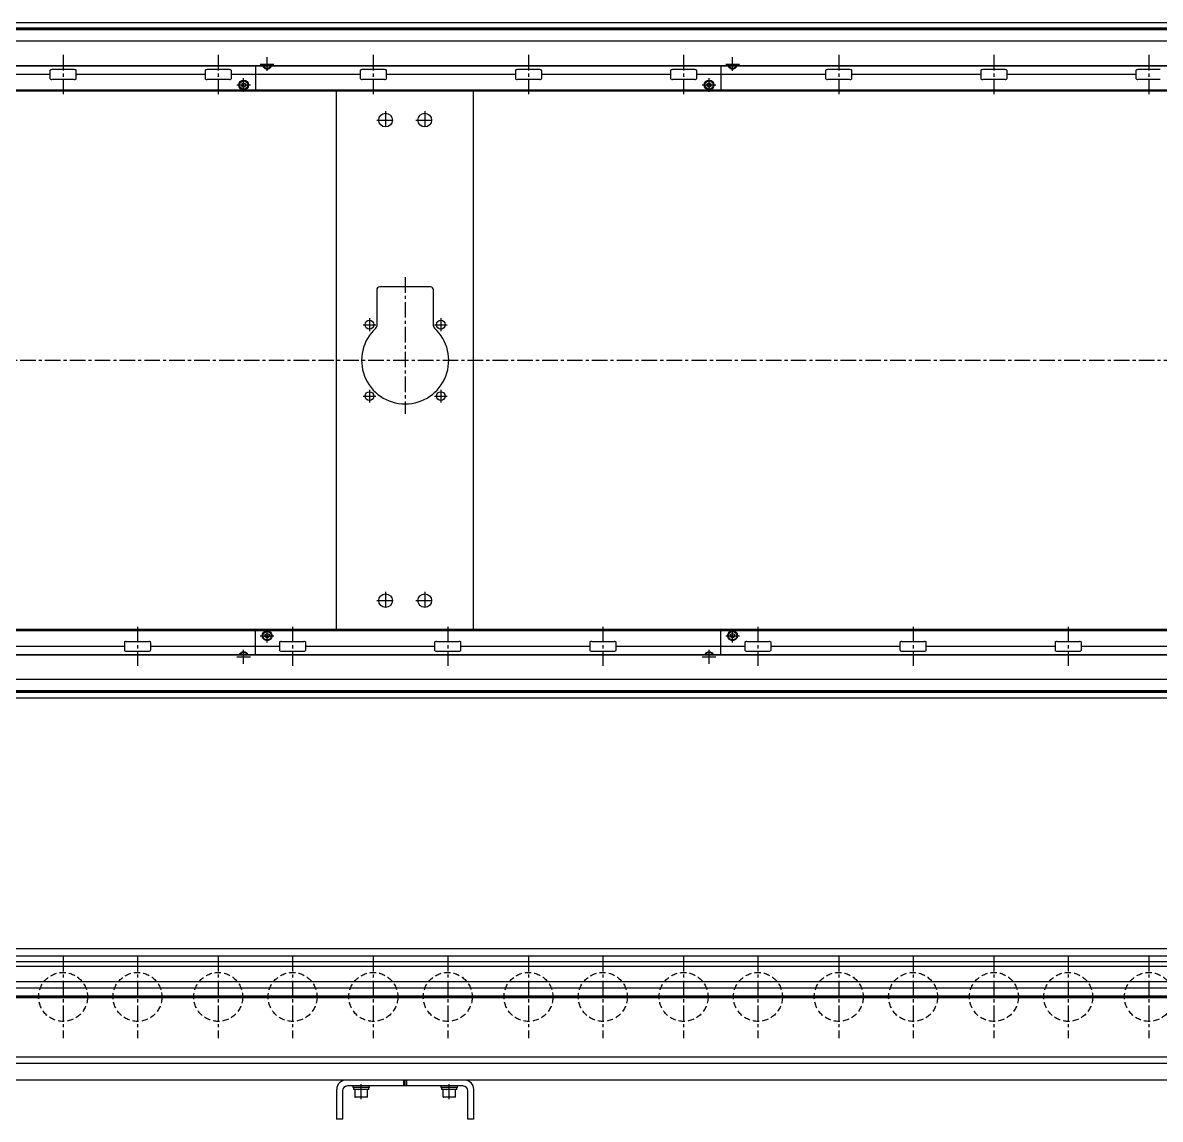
# Model space of a CAD drawing. Extents: x -10 to 4650, y -8 to 1201.
# Drawn here: x 1163 to 2326, y 28 to 1148 of the extents above; entities that cross this region are included whole.
import ezdxf

# ---------------------------------------------------------------- set-up
doc = ezdxf.new("R2010")
doc.units = 0
doc.header["$LTSCALE"] = 0.5
doc.linetypes.add('CENTER', pattern=[50.8, 31.75, -6.35, 6.35, -6.35])
doc.linetypes.add('DASHED', pattern=[19.05, 12.7, -6.35])
for name, color, linetype in [('MSM_CENTER', 1, 'CENTER'), ('MSM_CONTINUOUS', 7, 'CONTINUOUS'), ('MSM_DASHED', 4, 'DASHED')]:
    doc.layers.add(name, color=color, linetype=linetype)

msp = doc.modelspace()

# ---------------------------------------------------------------- linework, layer by layer
at = {"layer": 'MSM_CENTER'}
for p, q in [((1204.7, 1115.5), (1204.7, 1075.5)), ((1363.2, 1115.5), (1363.2, 1075.5)), ((1406.2, 1106.2), (1420.2, 1106.2)), ((1413.2, 1099.2), (1413.2, 1113.3)), ((1521.7, 1115.5), (1521.7, 1075.5)), ((1680.2, 1115.5), (1680.2, 1075.5)), ((1838.7, 1115.5), (1838.7, 1075.5)), ((1881.7, 1106.2), (1895.7, 1106.2)), ((1888.7, 1099.2), (1888.7, 1113.3)), ((1997.2, 1115.5), (1997.2, 1075.5)), ((2155.8, 1115.5), (2155.8, 1075.5)), ((2314.2, 1115.5), (2314.2, 1075.5)), ((1382.2, 1084.8), (1396.2, 1084.8)), ((1389.2, 1077.7), (1389.2, 1091.8)), ((1857.7, 1084.8), (1871.8, 1084.8)), ((1864.8, 1077.7), (1864.8, 1091.8)), ((1534.2, 1057.9), (1534.2, 1039.9)), ((1574.2, 1057.9), (1574.2, 1039.9)), ((1525.2, 1048.9), (1543.2, 1048.9)), ((1565.2, 1048.9), (1583.2, 1048.9)), ((1554.2, 888.4), (1554.2, 748.9)), ((1511.2, 839.9), (1524.2, 839.9)), ((1517.7, 846.4), (1517.7, 833.4)), ((1584.2, 839.9), (1597.2, 839.9)), ((1590.7, 846.4), (1590.7, 833.4)), ((3792.9, 803.4), (359.7, 803.4)), ((1517.7, 773.4), (1517.7, 760.4)), ((1590.7, 773.4), (1590.7, 760.4)), ((1511.2, 766.9), (1524.2, 766.9)), ((1584.2, 766.9), (1597.2, 766.9)), ((1525.2, 557.9), (1543.2, 557.9)), ((1534.2, 566.9), (1534.2, 548.9)), ((1565.2, 557.9), (1583.2, 557.9)), ((1574.2, 566.9), (1574.2, 548.9)), ((1280.7, 531.3), (1280.7, 491.3)), ((1413.2, 515), (1413.2, 529.1)), ((1439.2, 531.3), (1439.2, 491.3)), ((1597.7, 531.3), (1597.7, 491.3)), ((1756.2, 531.3), (1756.2, 491.3)), ((1888.7, 515), (1888.7, 529.1)), ((1914.7, 531.3), (1914.7, 491.3)), ((2073.2, 531.3), (2073.2, 491.3)), ((2231.7, 531.3), (2231.7, 491.3)), ((1406.2, 522), (1420.2, 522)), ((1881.7, 522), (1895.7, 522)), ((1382.2, 500.5), (1396.2, 500.5)), ((1389.2, 493.5), (1389.2, 507.6)), ((1857.7, 500.5), (1871.8, 500.5)), ((1864.8, 493.5), (1864.8, 507.6)), ((1204.7, 195), (1204.7, 111)), ((1280.7, 195), (1280.7, 111)), ((1363.2, 195), (1363.2, 111)), ((1439.2, 195), (1439.2, 111)), ((1521.7, 195), (1521.7, 111)), ((1597.7, 195), (1597.7, 111)), ((1680.2, 195), (1680.2, 111)), ((1756.2, 195), (1756.2, 111)), ((1838.7, 195), (1838.7, 111)), ((1914.7, 195), (1914.7, 111)), ((1997.2, 195), (1997.2, 111)), ((2073.2, 195), (2073.2, 111)), ((2155.8, 195), (2155.8, 111)), ((2231.7, 195), (2231.7, 111)), ((2314.2, 195), (2314.2, 111)), ((367.2, 153), (3783.3, 153)), ((1509.3, 48.4), (1509.3, 64)), ((1599.3, 48.4), (1599.3, 64))]:
    msp.add_line(p, q, dxfattribs=at)
at = {"layer": 'MSM_CONTINUOUS'}
for p, q in [((3782.8, 1148.4), (370.6, 1148.4)), ((3781.2, 1148.3), (372.2, 1148.3)), ((3756.6, 1142.9), (396.9, 1142.9)), ((3756.6, 1141.2), (396.9, 1141.2)), ((3756.5, 1142), (397, 1142)), ((3781.2, 1129.5), (372.2, 1129.5)), ((3781.2, 1104.1), (372.2, 1104.1)), ((3781.2, 1104.5), (422.2, 1104.5)), ((1401.2, 1104.1), (1401.2, 1079.4)), ((1413.2, 1103.9), (1412.9, 1104.1)), ((1413.6, 1104.1), (1413.2, 1103.9)), ((1876.7, 1104.1), (1876.7, 1079.4)), ((1888.7, 1103.9), (1888.4, 1104.1)), ((1889.1, 1104.1), (1888.7, 1103.9)), ((1191.3, 1095.5), (1059.7, 1095.5)), ((1191.3, 1099.5), (1191.3, 1091.5)), ((1216.2, 1100.5), (1193.3, 1100.5)), ((1218.2, 1091.5), (1218.2, 1099.5)), ((1349.8, 1095.5), (1218.2, 1095.5)), ((1349.8, 1099.5), (1349.8, 1091.5)), ((1374.7, 1100.5), (1351.8, 1100.5)), ((1376.7, 1091.5), (1376.7, 1099.5)), ((1508.3, 1095.5), (1376.7, 1095.5)), ((1508.3, 1099.5), (1508.3, 1091.5)), ((1533.2, 1100.5), (1510.3, 1100.5)), ((1535.2, 1091.5), (1535.2, 1099.5)), ((1666.8, 1095.5), (1535.2, 1095.5)), ((1666.8, 1099.5), (1666.8, 1091.5)), ((1691.7, 1100.5), (1668.8, 1100.5)), ((1693.7, 1091.5), (1693.7, 1099.5)), ((1825.3, 1095.5), (1693.7, 1095.5)), ((1825.3, 1099.5), (1825.3, 1091.5)), ((1850.2, 1100.5), (1827.3, 1100.5)), ((1852.2, 1091.5), (1852.2, 1099.5)), ((1983.8, 1095.5), (1852.2, 1095.5)), ((1983.8, 1099.5), (1983.8, 1091.5)), ((2008.7, 1100.5), (1985.8, 1100.5)), ((2010.7, 1091.5), (2010.7, 1099.5)), ((2142.3, 1095.5), (2010.7, 1095.5)), ((2142.3, 1099.5), (2142.3, 1091.5)), ((2167.2, 1100.5), (2144.3, 1100.5)), ((2169.2, 1091.5), (2169.2, 1099.5)), ((2300.8, 1095.5), (2169.2, 1095.5)), ((2300.8, 1099.5), (2300.8, 1091.5)), ((2325.7, 1100.5), (2302.8, 1100.5)), ((1216.2, 1090.5), (1193.3, 1090.5)), ((1374.7, 1090.5), (1351.8, 1090.5)), ((1387.2, 1085.9), (1389.2, 1087.1)), ((1387.2, 1083.6), (1387.2, 1085.9)), ((1389.2, 1082.4), (1387.2, 1083.6)), ((1389.2, 1087.1), (1391.2, 1085.9)), ((1391.2, 1083.6), (1389.2, 1082.4)), ((1391.2, 1085.9), (1391.2, 1083.6)), ((1533.2, 1090.5), (1510.3, 1090.5)), ((1691.7, 1090.5), (1668.8, 1090.5)), ((1850.2, 1090.5), (1827.3, 1090.5)), ((1862.7, 1085.9), (1864.8, 1087.1)), ((1862.7, 1083.6), (1862.7, 1085.9)), ((1864.8, 1082.4), (1862.7, 1083.6)), ((1864.8, 1087.1), (1866.7, 1085.9)), ((1866.7, 1083.6), (1864.8, 1082.4)), ((1866.7, 1085.9), (1866.7, 1083.6)), ((2008.7, 1090.5), (1985.8, 1090.5)), ((2167.2, 1090.5), (2144.3, 1090.5)), ((2325.7, 1090.5), (2302.8, 1090.5)), ((3778.8, 1079.4), (450.2, 1079.4)), ((3782.8, 1078.4), (450.2, 1078.4)), ((1484.2, 528.4), (1484.2, 1078.4)), ((1624.2, 528.4), (1624.2, 1078.4)), ((1525.2, 875.4), (1525.2, 838.5)), ((1580.2, 878.4), (1528.2, 878.4)), ((1583.2, 838.5), (1583.2, 875.4)), ((3782.8, 528.4), (450.2, 528.4)), ((450.2, 527.4), (3778.8, 527.4)), ((1401.2, 502.6), (1401.2, 527.4)), ((1411.2, 523.2), (1413.2, 524.4)), ((1411.2, 520.9), (1411.2, 523.2)), ((1413.2, 524.4), (1415.2, 523.2)), ((1415.2, 523.2), (1415.2, 520.9)), ((1876.7, 502.6), (1876.7, 527.4)), ((1886.7, 523.2), (1888.7, 524.4)), ((1886.7, 520.9), (1886.7, 523.2)), ((1888.7, 524.4), (1890.7, 523.2)), ((1890.7, 523.2), (1890.7, 520.9)), ((1267.3, 515.3), (1267.3, 507.3)), ((1269.3, 516.3), (1292.2, 516.3)), ((1294.2, 507.3), (1294.2, 515.3)), ((1413.2, 519.7), (1411.2, 520.9)), ((1415.2, 520.9), (1413.2, 519.7)), ((1425.8, 515.3), (1425.8, 507.3)), ((1427.8, 516.3), (1450.7, 516.3)), ((1452.7, 507.3), (1452.7, 515.3)), ((1584.3, 515.3), (1584.3, 507.3)), ((1586.3, 516.3), (1609.2, 516.3)), ((1611.2, 507.3), (1611.2, 515.3)), ((1742.8, 515.3), (1742.8, 507.3)), ((1744.8, 516.3), (1767.7, 516.3)), ((1769.7, 507.3), (1769.7, 515.3)), ((1888.7, 519.7), (1886.7, 520.9)), ((1890.7, 520.9), (1888.7, 519.7)), ((1901.3, 515.3), (1901.3, 507.3)), ((1903.3, 516.3), (1926.2, 516.3)), ((1928.2, 507.3), (1928.2, 515.3)), ((2059.8, 515.3), (2059.8, 507.3)), ((2061.8, 516.3), (2084.7, 516.3)), ((2086.7, 507.3), (2086.7, 515.3)), ((2218.3, 515.3), (2218.3, 507.3)), ((2220.3, 516.3), (2243.2, 516.3)), ((2245.2, 507.3), (2245.2, 515.3)), ((3781.2, 502.6), (372.2, 502.6)), ((3781.2, 502.2), (422.2, 502.2)), ((1135.7, 511.3), (1267.3, 511.3)), ((1269.3, 506.3), (1292.2, 506.3)), ((1294.2, 511.3), (1425.8, 511.3)), ((1388.9, 502.6), (1389.2, 502.9)), ((1389.2, 502.9), (1389.6, 502.6)), ((1427.8, 506.3), (1450.7, 506.3)), ((1452.7, 511.3), (1584.3, 511.3)), ((1586.3, 506.3), (1609.2, 506.3)), ((1611.2, 511.3), (1742.8, 511.3)), ((1744.8, 506.3), (1767.7, 506.3)), ((1769.7, 511.3), (1901.3, 511.3)), ((1864.4, 502.6), (1864.8, 502.9)), ((1864.8, 502.9), (1865.1, 502.6)), ((1903.3, 506.3), (1926.2, 506.3)), ((1928.2, 511.3), (2059.8, 511.3)), ((2061.8, 506.3), (2084.7, 506.3)), ((2086.7, 511.3), (2218.3, 511.3)), ((2220.3, 506.3), (2243.2, 506.3)), ((2245.2, 511.3), (2376.8, 511.3)), ((3781.2, 477.2), (372.2, 477.2)), ((3756.6, 465.6), (396.9, 465.6)), ((3782.8, 458.4), (370.6, 458.4)), ((3781.2, 458.4), (372.2, 458.4)), ((3756.6, 463.9), (396.9, 463.9)), ((3756.5, 464.7), (397, 464.7)), ((3781.2, 202), (372.2, 202)), ((3781.2, 194.6), (674.4, 194.6)), ((3665.2, 189), (676.6, 189)), ((3665.2, 184), (678.6, 184)), ((3565.2, 168.3), (667.2, 168.3)), ((3565.2, 161.8), (682.2, 161.8)), ((3565.2, 153.9), (682.2, 153.9)), ((3565.2, 153), (682.2, 153)), ((3565.2, 152.1), (682.2, 152.1)), ((3565.2, 84.8), (679.7, 84.8)), ((3565.2, 91.3), (682.2, 91.3)), ((3782.8, 68), (472.2, 68)), ((1484.2, 58.5), (1484.2, 28)), ((1613.2, 62), (1495.2, 62)), ((1500.8, 62), (1500.8, 60.4)), ((1517.7, 60.4), (1500.8, 60.4)), ((1501.5, 60.4), (1501.5, 58.4)), ((1517, 58.4), (1501.5, 58.4)), ((1502.8, 58.4), (1502.8, 51.2)), ((1515.8, 51.2), (1515.8, 58.4)), ((1517, 58.4), (1517, 60.4)), ((1517.7, 60.4), (1517.7, 62)), ((1552.8, 62), (1552.8, 68)), ((1554.2, 62), (1554.2, 68)), ((1555.8, 62), (1555.8, 68)), ((1590.7, 62), (1590.7, 60.4)), ((1607.8, 60.4), (1590.7, 60.4)), ((1591.5, 60.4), (1591.5, 58.4)), ((1607, 58.4), (1591.5, 58.4)), ((1592.8, 58.4), (1592.8, 51.2)), ((1605.8, 51.2), (1605.8, 58.4)), ((1607, 58.4), (1607, 60.4)), ((1607.8, 60.4), (1607.8, 62)), ((1624.2, 58.5), (1624.2, 28)), ((1490.2, 57), (1490.2, 28)), ((1514.9, 50.4), (1503.5, 50.4)), ((1604.9, 50.4), (1593.5, 50.4)), ((1618.2, 28), (1618.2, 57)), ((1490.2, 28), (1484.2, 28)), ((1624.2, 28), (1618.2, 28))]:
    msp.add_line(p, q, dxfattribs=at)
for centre, radius in [((1389.2, 1084.8), 5), ((1389.2, 1084.8), 4.25), ((1864.8, 1084.8), 5), ((1864.8, 1084.8), 4.25), ((1534.2, 1048.9), 7), ((1574.2, 1048.9), 7), ((1517.7, 839.9), 4.5), ((1590.7, 839.9), 4.5), ((1517.7, 766.9), 4.5), ((1590.7, 766.9), 4.5), ((1534.2, 557.9), 7), ((1574.2, 557.9), 7), ((1413.2, 522), 5), ((1413.2, 522), 4.25), ((1888.7, 522), 5), ((1888.7, 522), 4.25)]:
    msp.add_circle(centre, radius, dxfattribs=at)
for centre, radius, start, end in [((1413.2, 1106.2), 5, 204.8346, 335.1654), ((1413.2, 1106.2), 4.25, 209.6116, 330.3884), ((1888.7, 1106.2), 5, 204.8346, 335.1654), ((1888.7, 1106.2), 4.25, 209.6116, 330.3884), ((1192.2, 1099.4), 0.882, 115.5328, 172.1027), ((1193.3, 1097.1), 3.41, 89.6687, 115.2454), ((1216.2, 1097.1), 3.41, 64.7546, 90.3313), ((1217.3, 1099.4), 0.882, 7.8973, 64.4672), ((1350.7, 1099.4), 0.882, 115.5328, 172.1027), ((1351.8, 1097.1), 3.41, 89.6687, 115.2454), ((1374.7, 1097.1), 3.41, 64.7546, 90.3313), ((1375.8, 1099.4), 0.882, 7.8973, 64.4672), ((1509.2, 1099.4), 0.882, 115.5328, 172.1027), ((1510.3, 1097.1), 3.41, 89.6687, 115.2454), ((1533.2, 1097.1), 3.41, 64.7546, 90.3313), ((1534.3, 1099.4), 0.882, 7.8973, 64.4672), ((1667.7, 1099.4), 0.882, 115.5328, 172.1027), ((1668.8, 1097.1), 3.41, 89.6687, 115.2454), ((1691.7, 1097.1), 3.41, 64.7546, 90.3313), ((1692.8, 1099.4), 0.882, 7.8973, 64.4672), ((1826.2, 1099.4), 0.882, 115.5328, 172.1027), ((1827.3, 1097.1), 3.41, 89.6687, 115.2454), ((1850.2, 1097.1), 3.41, 64.7546, 90.3313), ((1851.3, 1099.4), 0.882, 7.8973, 64.4672), ((1984.7, 1099.4), 0.882, 115.5328, 172.1027), ((1985.8, 1097.1), 3.41, 89.6687, 115.2454), ((2008.7, 1097.1), 3.41, 64.7546, 90.3313), ((2009.8, 1099.4), 0.882, 7.8973, 64.4672), ((2143.2, 1099.4), 0.882, 115.5328, 172.1027), ((2144.3, 1097.1), 3.41, 89.6687, 115.2454), ((2167.2, 1097.1), 3.41, 64.7546, 90.3313), ((2168.3, 1099.4), 0.882, 7.8973, 64.4672), ((2301.7, 1099.4), 0.882, 115.5328, 172.1027), ((2302.8, 1097.1), 3.41, 89.6687, 115.2454), ((1192.2, 1091.6), 0.882, 187.8973, 244.4672), ((1193.3, 1093.9), 3.41, 244.7546, 270.3313), ((1216.2, 1093.9), 3.41, 269.6687, 295.2454), ((1217.3, 1091.6), 0.882, 295.5328, 352.1027), ((1350.7, 1091.6), 0.882, 187.8973, 244.4672), ((1351.8, 1093.9), 3.41, 244.7546, 270.3313), ((1374.7, 1093.9), 3.41, 269.6687, 295.2454), ((1375.8, 1091.6), 0.882, 295.5328, 352.1027), ((1509.2, 1091.6), 0.882, 187.8973, 244.4672), ((1510.3, 1093.9), 3.41, 244.7546, 270.3313), ((1533.2, 1093.9), 3.41, 269.6687, 295.2454), ((1534.3, 1091.6), 0.882, 295.5328, 352.1027), ((1667.7, 1091.6), 0.882, 187.8973, 244.4672), ((1668.8, 1093.9), 3.41, 244.7546, 270.3313), ((1691.7, 1093.9), 3.41, 269.6687, 295.2454), ((1692.8, 1091.6), 0.882, 295.5328, 352.1027), ((1826.2, 1091.6), 0.882, 187.8973, 244.4672), ((1827.3, 1093.9), 3.41, 244.7546, 270.3313), ((1850.2, 1093.9), 3.41, 269.6687, 295.2454), ((1851.3, 1091.6), 0.882, 295.5328, 352.1027), ((1984.7, 1091.6), 0.882, 187.8973, 244.4672), ((1985.8, 1093.9), 3.41, 244.7546, 270.3313), ((2008.7, 1093.9), 3.41, 269.6687, 295.2454), ((2009.8, 1091.6), 0.882, 295.5328, 352.1027), ((2143.2, 1091.6), 0.882, 187.8973, 244.4672), ((2144.3, 1093.9), 3.41, 244.7546, 270.3313), ((2167.2, 1093.9), 3.41, 269.6687, 295.2454), ((2168.3, 1091.6), 0.882, 295.5328, 352.1027), ((2301.7, 1091.6), 0.882, 187.8973, 244.4672), ((2302.8, 1093.9), 3.41, 244.7546, 270.3313), ((1528.2, 875.4), 3, 90, 180), ((1580.2, 875.4), 3, 0, 90), ((1522.2, 838.5), 3, 312.3521, 360), ((1586.3, 838.5), 3, 180, 227.6479), ((1554.2, 803.4), 44.5, 132.3521, 47.6479), ((1268.2, 515.2), 0.882, 115.5328, 172.1027), ((1269.3, 512.9), 3.41, 89.6687, 115.2454), ((1292.2, 512.9), 3.41, 64.7546, 90.3313), ((1293.3, 515.2), 0.882, 7.8973, 64.4672), ((1426.7, 515.2), 0.882, 115.5328, 172.1027), ((1427.8, 512.9), 3.41, 89.6687, 115.2454), ((1450.7, 512.9), 3.41, 64.7546, 90.3313), ((1451.8, 515.2), 0.882, 7.8973, 64.4672), ((1585.2, 515.2), 0.882, 115.5328, 172.1027), ((1586.3, 512.9), 3.41, 89.6687, 115.2454), ((1609.2, 512.9), 3.41, 64.7546, 90.3313), ((1610.3, 515.2), 0.882, 7.8973, 64.4672), ((1743.7, 515.2), 0.882, 115.5328, 172.1027), ((1744.8, 512.9), 3.41, 89.6687, 115.2454), ((1767.7, 512.9), 3.41, 64.7546, 90.3313), ((1768.8, 515.2), 0.882, 7.8973, 64.4672), ((1902.2, 515.2), 0.882, 115.5328, 172.1027), ((1903.3, 512.9), 3.41, 89.6687, 115.2454), ((1926.2, 512.9), 3.41, 64.7546, 90.3313), ((1927.3, 515.2), 0.882, 7.8973, 64.4672), ((2060.7, 515.2), 0.882, 115.5328, 172.1027), ((2061.8, 512.9), 3.41, 89.6687, 115.2454), ((2084.7, 512.9), 3.41, 64.7546, 90.3313), ((2085.8, 515.2), 0.882, 7.8973, 64.4672), ((2219.2, 515.2), 0.882, 115.5328, 172.1027), ((2220.3, 512.9), 3.41, 89.6687, 115.2454), ((2243.2, 512.9), 3.41, 64.7546, 90.3313), ((2244.3, 515.2), 0.882, 7.8973, 64.4672), ((1268.2, 507.4), 0.882, 187.8973, 244.4672), ((1269.3, 509.7), 3.41, 244.7546, 270.3313), ((1292.2, 509.7), 3.41, 269.6687, 295.2454), ((1293.3, 507.4), 0.882, 295.5328, 352.1027), ((1389.2, 500.5), 5, 24.8346, 155.1654), ((1389.2, 500.5), 4.25, 29.6116, 150.3884), ((1426.7, 507.4), 0.882, 187.8973, 244.4672), ((1427.8, 509.7), 3.41, 244.7546, 270.3313), ((1450.7, 509.7), 3.41, 269.6687, 295.2454), ((1451.8, 507.4), 0.882, 295.5328, 352.1027), ((1585.2, 507.4), 0.882, 187.8973, 244.4672), ((1586.3, 509.7), 3.41, 244.7546, 270.3313), ((1609.2, 509.7), 3.41, 269.6687, 295.2454), ((1610.3, 507.4), 0.882, 295.5328, 352.1027), ((1743.7, 507.4), 0.882, 187.8973, 244.4672), ((1744.8, 509.7), 3.41, 244.7546, 270.3313), ((1767.7, 509.7), 3.41, 269.6687, 295.2454), ((1768.8, 507.4), 0.882, 295.5328, 352.1027), ((1864.8, 500.5), 5, 24.8346, 155.1654), ((1864.8, 500.5), 4.25, 29.6116, 150.3884), ((1902.2, 507.4), 0.882, 187.8973, 244.4672), ((1903.3, 509.7), 3.41, 244.7546, 270.3313), ((1926.2, 509.7), 3.41, 269.6687, 295.2454), ((1927.3, 507.4), 0.882, 295.5328, 352.1027), ((2060.7, 507.4), 0.882, 187.8973, 244.4672), ((2061.8, 509.7), 3.41, 244.7546, 270.3313), ((2084.7, 509.7), 3.41, 269.6687, 295.2454), ((2085.8, 507.4), 0.882, 295.5328, 352.1027), ((2219.2, 507.4), 0.882, 187.8973, 244.4672), ((2220.3, 509.7), 3.41, 244.7546, 270.3313), ((2243.2, 509.7), 3.41, 269.6687, 295.2454), ((2244.3, 507.4), 0.882, 295.5328, 352.1027), ((1493.8, 58.5), 9.5, 90, 180), ((1495.2, 57), 5, 90, 180), ((1613.2, 57), 5, 0, 90), ((1614.8, 58.5), 9.5, 0, 90), ((1503.5, 51.2), 0.8, 180, 270), ((1514.9, 51.2), 0.8, 270, 0), ((1593.5, 51.2), 0.8, 180, 270), ((1604.9, 51.2), 0.8, 270, 0)]:
    msp.add_arc(centre, radius, start, end, dxfattribs=at)
at = {"layer": 'MSM_DASHED'}
for centre in [(1204.7, 153), (1280.7, 153), (1363.2, 153), (1439.2, 153), (1521.7, 153), (1597.7, 153), (1680.2, 153), (1756.2, 153), (1838.7, 153), (1914.7, 153), (1997.2, 153), (2073.2, 153), (2155.8, 153), (2231.7, 153), (2314.2, 153)]:
    msp.add_circle(centre, 25, dxfattribs=at)

doc.saveas('drawing.dxf')
